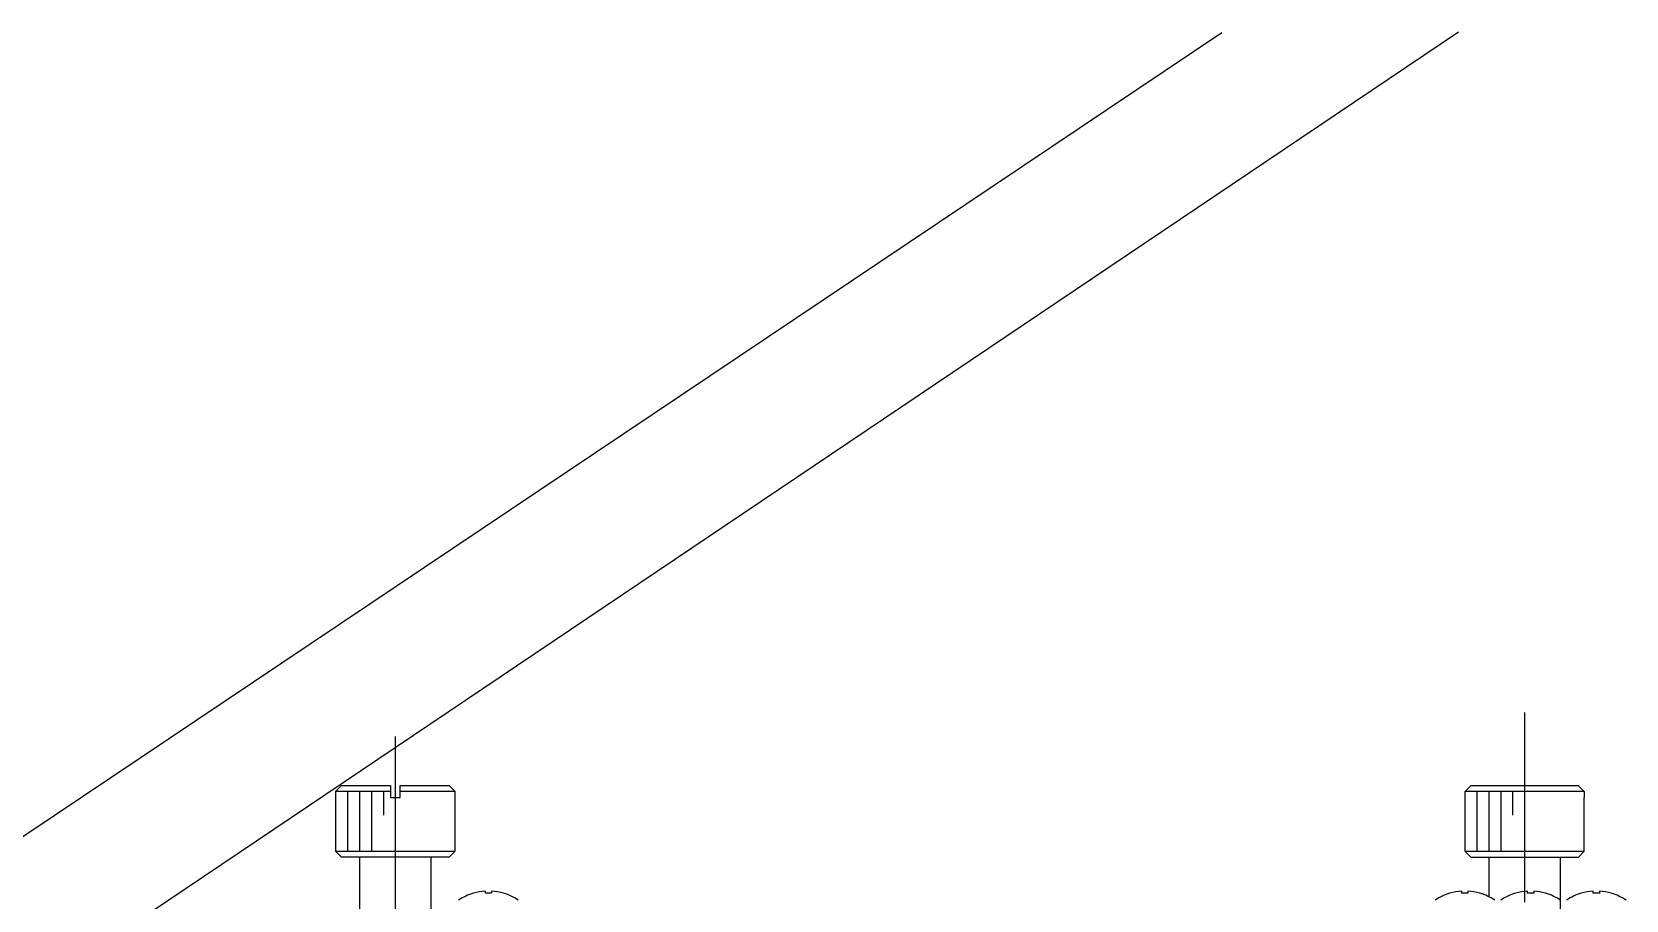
# Model space of a CAD drawing. Extents: x -2 to 369, y -8 to 250.
# Drawn here: x 186.8 to 320.3, y 177.2 to 250 of the extents above; entities that cross this region are included whole.
import ezdxf

# ---------------------------------------------------------------- set-up
doc = ezdxf.new("R2010")
doc.units = 0
doc.header["$LTSCALE"] = 0.5
doc.linetypes.add('CENTER', pattern=[50.8, 31.75, -6.35, 6.35, -6.35])
for name, color, linetype in [('MSM_CENTER', 1, 'CENTER'), ('MSM_CONTINUOUS', 7, 'CONTINUOUS'), ('MSM_NARROW', 5, 'CONTINUOUS')]:
    doc.layers.add(name, color=color, linetype=linetype)

msp = doc.modelspace()

# ---------------------------------------------------------------- linework, layer by layer
at = {"layer": 'MSM_CENTER'}
for p, q in [((311.75, 192.95), (311.75, 170.95)), ((217.2, 190.95), (217.2, 172.95))]:
    msp.add_line(p, q, dxfattribs=at)
at = {"layer": 'MSM_CONTINUOUS'}
for p, q in [((-2.31885, 42.287121), (306.22899, 249.957734)), ((-2.225307, 56.333348), (286.409564, 249.915485)), ((212.7, 186.85), (212.2, 186.35)), ((216.8, 186.35), (212.2, 186.35)), ((212.2, 186.35), (212.2, 181.35)), ((212.7, 186.85), (216.8, 186.85)), ((216.8, 186.85), (216.8, 185.85)), ((216.8, 185.85), (217.6, 185.85)), ((217.6, 186.85), (221.7, 186.85)), ((217.6, 185.85), (217.6, 186.85)), ((222.2, 186.35), (217.6, 186.35)), ((222.2, 186.35), (221.7, 186.85)), ((222.2, 181.35), (222.2, 186.35)), ((306.75, 185.85), (306.766026, 185.85)), ((306.75, 185.85), (306.75, 181.35)), ((306.766026, 186.35), (307.267813, 186.85)), ((306.766026, 185.85), (306.766026, 186.35)), ((316.733974, 186.35), (306.766026, 186.35)), ((307.267813, 186.85), (316.232187, 186.85)), ((316.232187, 186.85), (316.733974, 186.35)), ((316.733974, 186.35), (316.733974, 185.85)), ((316.733974, 185.85), (316.75, 185.85)), ((316.75, 181.35), (316.75, 185.85)), ((212.2, 181.35), (222.2, 181.35)), ((212.2, 181.35), (212.7, 180.85)), ((221.7, 180.85), (212.7, 180.85)), ((214.2, 180.85), (214.2, 175.85)), ((220.2, 175.85), (220.2, 180.85)), ((221.7, 180.85), (222.2, 181.35)), ((306.75, 181.35), (316.75, 181.35)), ((306.75, 181.35), (307.25, 180.85)), ((307.25, 180.85), (316.25, 180.85)), ((308.75, 180.85), (308.75, 177.531129)), ((314.75, 175.85), (314.75, 180.85)), ((316.25, 180.85), (316.75, 181.35)), ((223.74141, 177.812581), (223.738067, 177.819436)), ((224.74, 177.812581), (224.74, 177.984953)), ((225.26, 177.812581), (224.74, 177.812581)), ((225.26, 177.984953), (225.26, 177.812581)), ((226.261933, 177.819436), (226.25859, 177.812581)), ((305.49141, 177.812581), (305.488067, 177.819436)), ((306.49, 177.812581), (306.49, 177.984953)), ((307.01, 177.812581), (306.49, 177.812581)), ((307.01, 177.984953), (307.01, 177.812581)), ((308.011933, 177.819436), (308.00859, 177.812581)), ((310.99141, 177.812581), (310.988067, 177.819436)), ((311.99, 177.812581), (311.99, 177.984953)), ((312.51, 177.812581), (311.99, 177.812581)), ((312.51, 177.984953), (312.51, 177.812581)), ((313.511933, 177.819436), (313.50859, 177.812581)), ((316.49141, 177.812581), (316.488067, 177.819436)), ((317.49, 177.812581), (317.49, 177.984953)), ((318.01, 177.812581), (317.49, 177.812581)), ((318.01, 177.984953), (318.01, 177.812581)), ((319.011933, 177.819436), (319.00859, 177.812581))]:
    msp.add_line(p, q, dxfattribs=at)
for centre, radius, start, end in [((225, 173.5), 4.5, 106.285843, 123.748989), ((225, 173.5), 4.492483, 93.317816, 106.26943), ((225, 173.5), 4.492483, 73.73057, 86.682184), ((225, 173.5), 4.5, 56.251011, 73.714157), ((306.75, 173.5), 4.5, 106.285843, 123.748989), ((306.75, 173.5), 4.492483, 93.317816, 106.26943), ((306.75, 173.5), 4.492483, 73.73057, 86.682184), ((306.75, 173.5), 4.5, 56.251011, 73.714157), ((312.25, 173.5), 4.5, 106.285843, 123.748989), ((312.25, 173.5), 4.492483, 93.317816, 106.26943), ((312.25, 173.5), 4.492483, 73.73057, 86.682184), ((312.25, 173.5), 4.5, 56.251011, 73.714157), ((317.75, 173.5), 4.5, 106.285843, 123.748989), ((317.75, 173.5), 4.492483, 93.317816, 106.26943), ((317.75, 173.5), 4.492483, 73.73057, 86.682184), ((317.75, 173.5), 4.5, 56.251011, 73.714157)]:
    msp.add_arc(centre, radius, start, end, dxfattribs=at)
at = {"layer": 'MSM_NARROW'}
for p, q in [((213.2, 186.35), (213.2, 181.35)), ((214.2, 186.35), (214.2, 181.35)), ((215.2, 186.35), (215.2, 181.35)), ((216.2, 186.35), (216.2, 184.35)), ((307.75, 186.35), (307.75, 181.35)), ((308.75, 186.35), (308.75, 181.35)), ((309.75, 186.35), (309.75, 181.35)), ((310.75, 186.35), (310.75, 184.35))]:
    msp.add_line(p, q, dxfattribs=at)

doc.saveas('drawing.dxf')
